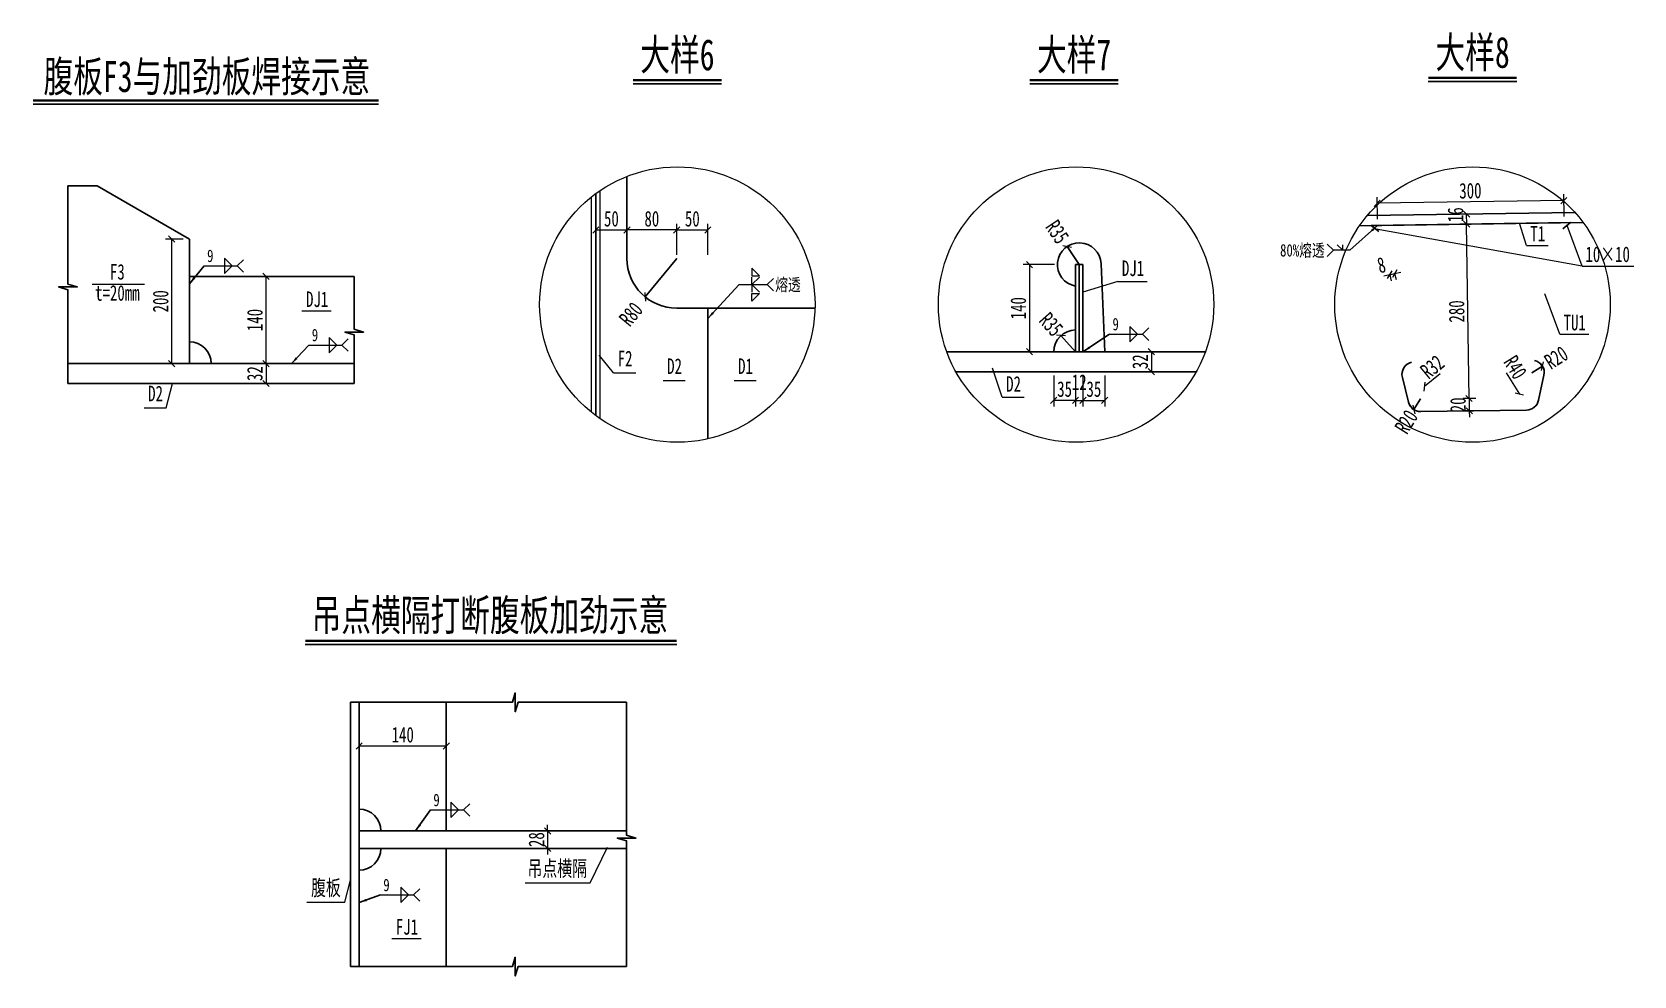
# Model space of a CAD drawing. Header units: millimetres. Extents: x 44597 to 300567, y -113054 to 73044.
# Drawn here: x 49095 to 51669, y -84517 to -83001 of the extents above; entities that cross this region are included whole.
import ezdxf
from ezdxf.enums import TextEntityAlignment as Align

# ---------------------------------------------------------------- set-up
doc = ezdxf.new("R2010")
doc.units = ezdxf.units.MM
doc.linetypes.add('DASHED', pattern=[0.75, 0.5, -0.25])
doc.layers.get('Defpoints').update_dxf_attribs({"color": 8})
for name, color, linetype, lineweight in [('Dim', 4, 'Continuous', 15), ('文字', 7, 'Continuous', 15), ('标注线及字体', 2, 'Continuous', 15), ('细实线', 4, 'Continuous', 15), ('虚线', 7, 'DASHED', 13), ('钢板粗线', 1, 'Continuous', 25)]:
    doc.layers.add(name, color=color, linetype=linetype, lineweight=lineweight)
doc.layers.add('Text', color=4, linetype='Continuous')
doc.styles.add('111', font='', dxfattribs={"width": 0.7})
doc.styles.add('BM_Dim', font='', dxfattribs={"width": 0.85})
doc.styles.add('SMEDI', font='', dxfattribs={"width": 0.75})
doc.styles.get("Standard").update_dxf_attribs({"font": ''})
doc.styles.get('111').set_extended_font_data('仿宋_GB2312')
doc.styles.get('BM_Dim').set_extended_font_data('仿宋_GB2312')
doc.styles.get('SMEDI').set_extended_font_data('仿宋_GB2312')
doc.styles.get('Standard').set_extended_font_data('仿宋_GB2312')
doc.dimstyles.new('200', dxfattribs={"dimscale": 0, "dimtxt": 2.5, "dimasz": 1, "dimexe": 1, "dimexo": 1, "dimgap": 0.6, "dimtad": 1, "dimdec": 0, "dimdsep": 46, "dimtxsty": '111', "dimblk": 'OBLIQUE', "dimcen": 0, "dimclrd": 4, "dimclre": 4, "dimclrt": 4, "dimadec": 1, "dimazin": 2, "dimtfac": 1, "dimtdec": 0, "dimtix": 1, "dimtmove": 2, "dimatfit": 3, "dimfxl": 4, "dimfxlon": 1, "dimtolj": 1, "dimlwd": -1, "dimlwe": -1, "dimarcsym": 0})
doc.dimstyles.new('MSteel_1.0_1.0', dxfattribs={"dimtxt": 3, "dimasz": 1.2, "dimexe": 1, "dimexo": 1, "dimgap": 1, "dimtad": 3, "dimtoh": 1, "dimdec": 0, "dimzin": 0, "dimdsep": 46, "dimtxsty": 'Standard', "dimblk": 'ARCHTICK', "dimcen": 0.09, "dimclrd": 3, "dimclre": 3, "dimadec": 0, "dimazin": 0, "dimtfac": 1, "dimtdec": 4, "dimtofl": 0, "dimtmove": 0, "dimatfit": 3, "dimfxl": 1, "dimtolj": 1, "dimtzin": 0, "dimarcsym": 0})

# ---------------------------------------------------------------- blocks, each defined once
blk = doc.blocks.new('_Oblique')
at = {"color": 0, "linetype": 'ByBlock', "lineweight": -2}
blk.add_line((-0.5, -0.5), (0.5, 0.5), dxfattribs=at)
blk = doc.blocks.new('*D766')
at = {"layer": 'Defpoints', "color": 0, "transparency": 16777216}
for p in [(49505.3, -83533.1), (49471.3, -83565.1), (49505.3, -83565.1)]:
    blk.add_point(p, dxfattribs=at)
at = {"layer": '细实线', "color": 4, "transparency": 16777216}
for p, q in [((49495.3, -83533.1), (49461.3, -83533.1)), ((49471.3, -83533.1), (49471.3, -83565.1)), ((49495.3, -83565.1), (49461.3, -83565.1))]:
    blk.add_line(p, q, dxfattribs=at)
at = {"layer": '细实线', "color": 4, "transparency": 16777216, "xscale": 10, "yscale": 10, "zscale": 10}
for p, rotation in [((49471.3, -83533.1), 90), ((49471.3, -83565.1), 270)]:
    blk.add_blockref('_Oblique', p, dxfattribs=dict(at, rotation=rotation))
at = {"layer": '细实线', "color": 4, "transparency": 16777216, "insert": (49453.4, -83549.1), "char_height": 25, "attachment_point": 5, "rotation": 90, "style": '111'}
blk.add_mtext('\\A1;32', dxfattribs=at)
blk = doc.blocks.new('*D767')
at = {"layer": 'Defpoints', "color": 0, "transparency": 16777216}
for p in [(49471.3, -83393.1), (49505.3, -83393.1), (49505.3, -83533.1)]:
    blk.add_point(p, dxfattribs=at)
at = {"layer": '细实线', "color": 4, "transparency": 16777216}
for p, q in [((49495.3, -83393.1), (49461.3, -83393.1)), ((49471.3, -83533.1), (49471.3, -83393.1)), ((49495.3, -83533.1), (49461.3, -83533.1))]:
    blk.add_line(p, q, dxfattribs=at)
at = {"layer": '细实线', "color": 4, "transparency": 16777216, "xscale": 10, "yscale": 10, "zscale": 10}
for p, rotation in [((49471.3, -83393.1), 90), ((49471.3, -83533.1), 270)]:
    blk.add_blockref('_Oblique', p, dxfattribs=dict(at, rotation=rotation))
at = {"layer": '细实线', "color": 4, "transparency": 16777216, "insert": (49453.4, -83463.1), "char_height": 25, "attachment_point": 5, "rotation": 90, "style": '111'}
blk.add_mtext('\\A1;140', dxfattribs=at)
blk = doc.blocks.new('*D768')
at = {"layer": 'Defpoints', "color": 0, "transparency": 16777216}
for p in [(50131.1, -83364.1), (50080.3, -83425.9)]:
    blk.add_point(p, dxfattribs=at)
at = {"layer": '细实线', "color": 4, "transparency": 16777216}
for p, q in [((50080.3, -83425.9), (50131.1, -83364.1)), ((50131.1, -83364.1), (50080.3, -83425.9))]:
    blk.add_line(p, q, dxfattribs=at)
at = {"layer": '细实线', "color": 4, "transparency": 16777216, "xscale": 10, "yscale": 10, "zscale": 10, "rotation": 230.5765100074238}
blk.add_blockref('_Oblique', (50080.3, -83425.9), dxfattribs=at)
at = {"layer": '细实线', "color": 4, "transparency": 16777216, "insert": (50057.5, -83453.7), "char_height": 25, "attachment_point": 5, "rotation": 50.5765, "style": '111'}
blk.add_mtext('\\A1;R80', dxfattribs=at)
blk = doc.blocks.new('*D769')
at = {"layer": 'Defpoints', "color": 0, "transparency": 16777216}
for p in [(50051.1, -83318.5), (50051.1, -83361.4), (50131.1, -83444.1)]:
    blk.add_point(p, dxfattribs=at)
at = {"layer": '细实线', "color": 4, "transparency": 16777216}
for p, q in [((50051.1, -83351.4), (50051.1, -83308.5)), ((50131.1, -83318.5), (50051.1, -83318.5)), ((50131.1, -83358.5), (50131.1, -83308.5))]:
    blk.add_line(p, q, dxfattribs=at)
at = {"layer": '细实线', "color": 4, "transparency": 16777216, "xscale": 10, "yscale": 10, "zscale": 10, "rotation": 180}
blk.add_blockref('_Oblique', (50051.1, -83318.5), dxfattribs=at)
at = {"layer": '细实线', "color": 4, "transparency": 16777216, "xscale": 10, "yscale": 10, "zscale": 10}
blk.add_blockref('_Oblique', (50131.1, -83318.5), dxfattribs=at)
at = {"layer": '细实线', "color": 4, "transparency": 16777216, "insert": (50091.1, -83300.6), "char_height": 25, "attachment_point": 5, "style": '111'}
blk.add_mtext('\\A1;80', dxfattribs=at)
blk = doc.blocks.new('*D770')
at = {"layer": 'Defpoints', "color": 0, "transparency": 16777216}
for p in [(50181.1, -83318.5), (50131.1, -83444.1), (50181.1, -83444.1)]:
    blk.add_point(p, dxfattribs=at)
at = {"layer": '细实线', "color": 4, "transparency": 16777216}
for p, q in [((50131.1, -83358.5), (50131.1, -83308.5)), ((50131.1, -83318.5), (50181.1, -83318.5)), ((50181.1, -83358.5), (50181.1, -83308.5))]:
    blk.add_line(p, q, dxfattribs=at)
at = {"layer": '细实线', "color": 4, "transparency": 16777216, "xscale": 10, "yscale": 10, "zscale": 10, "rotation": 180}
blk.add_blockref('_Oblique', (50131.1, -83318.5), dxfattribs=at)
at = {"layer": '细实线', "color": 4, "transparency": 16777216, "xscale": 10, "yscale": 10, "zscale": 10}
blk.add_blockref('_Oblique', (50181.1, -83318.5), dxfattribs=at)
at = {"layer": '细实线', "color": 4, "transparency": 16777216, "insert": (50156.1, -83300.6), "char_height": 25, "attachment_point": 5, "style": '111'}
blk.add_mtext('\\A1;50', dxfattribs=at)
blk = doc.blocks.new('_ArchTick')
at = {"color": 0, "linetype": 'ByBlock', "const_width": 0.15}
blk.add_lwpolyline([(-0.5, -0.5), (0.5, 0.5)], dxfattribs=at)
blk = doc.blocks.new('全融透1')
at = {"layer": 'Dim'}
blk.add_line((0, 0), (4.48, 0), dxfattribs=at)
for points in [[(2, 2.65), (2, 1.41), (3.23, 1.41)], [(2, -2.65), (2, -1.41), (3.23, -1.41)]]:
    blk.add_lwpolyline(points, close=True, dxfattribs=at)
for points in [[(3.23, 1.21), (2, 0), (2, 1.21)], [(3.23, -1.21), (2, 0), (2, -1.21)], [(5.48, 1), (4.48, 0), (5.48, -1)]]:
    blk.add_lwpolyline(points, dxfattribs=at)
at = {"layer": 'Text', "style": 'SMEDI', "width": 0.75}
blk.add_text('熔透', height=2, dxfattribs=at).set_placement((5.77, 0), align=Align.MIDDLE_LEFT)
blk = doc.blocks.new('*D771')
at = {"layer": 'Defpoints', "color": 0, "transparency": 16777216}
for p in [(50051.1, -83318.5), (50001.1, -83444.1), (50051.1, -83444.1)]:
    blk.add_point(p, dxfattribs=at)
at = {"layer": '细实线', "color": 4, "transparency": 16777216}
for p, q in [((50001.1, -83358.5), (50001.1, -83308.5)), ((50001.1, -83318.5), (50051.1, -83318.5)), ((50051.1, -83358.5), (50051.1, -83308.5))]:
    blk.add_line(p, q, dxfattribs=at)
at = {"layer": '细实线', "color": 4, "transparency": 16777216, "xscale": 10, "yscale": 10, "zscale": 10, "rotation": 180}
blk.add_blockref('_Oblique', (50001.1, -83318.5), dxfattribs=at)
at = {"layer": '细实线', "color": 4, "transparency": 16777216, "xscale": 10, "yscale": 10, "zscale": 10}
blk.add_blockref('_Oblique', (50051.1, -83318.5), dxfattribs=at)
at = {"layer": '细实线', "color": 4, "transparency": 16777216, "insert": (50026.1, -83300.6), "char_height": 25, "attachment_point": 5, "style": '111'}
blk.add_mtext('\\A1;50', dxfattribs=at)
blk = doc.blocks.new('12-140加劲 有过焊孔')
at = {"layer": 'Defpoints'}
blk.add_line((0, 0), (0, 140), dxfattribs=at)
at = {"layer": '钢板粗线', "color": 7}
for p, q in [((-6, 0), (-6, 140)), ((-6, 140), (6, 140)), ((6, 0), (6, 140)), ((41, 0), (35, 141.5)), ((-41, 0), (41, 0))]:
    blk.add_line(p, q, dxfattribs=at)
for centre, start, end in [((0, 140), 2.441, 260.1291), ((-6, 0), 90, 180)]:
    blk.add_arc(centre, 35, start, end, dxfattribs=at)
blk = doc.blocks.new('U型肋1')
at = {"layer": 'Defpoints'}
blk.add_line((-160, 0), (160, 0), dxfattribs=at)
at = {"layer": '钢板粗线', "color": 6}
for p, q in [((147.8, -9.7), (160, 0)), ((-147.8, -9.7), (-160, 0))]:
    blk.add_line(p, q, dxfattribs=at)
blk.add_lwpolyline([(-98.8, -220.5, 0.414266), (-113.8, -244.5), (-104.5, -284.5, 0.348876), (-85, -300), (85, -300, 0.348876), (104.5, -284.5), (113.8, -244.5, 0.414091), (98.8, -220.5, 0.414091)], format="xyb", dxfattribs=at)
blk = doc.blocks.new('*D772')
at = {"layer": 'Defpoints', "color": 0, "transparency": 16777216}
for p in [(50777.7, -83374.1), (50697.8, -83514.1), (50777.7, -83514.1)]:
    blk.add_point(p, dxfattribs=at)
at = {"layer": '细实线', "color": 4, "transparency": 16777216}
for p, q in [((50737.8, -83374.1), (50687.8, -83374.1)), ((50697.8, -83374.1), (50697.8, -83514.1)), ((50737.8, -83514.1), (50687.8, -83514.1))]:
    blk.add_line(p, q, dxfattribs=at)
at = {"layer": '细实线', "color": 4, "transparency": 16777216, "xscale": 10, "yscale": 10, "zscale": 10}
for p, rotation in [((50697.8, -83374.1), 90), ((50697.8, -83514.1), 270)]:
    blk.add_blockref('_Oblique', p, dxfattribs=dict(at, rotation=rotation))
at = {"layer": '细实线', "color": 4, "transparency": 16777216, "insert": (50679.9, -83444.1), "char_height": 25, "attachment_point": 5, "rotation": 90, "style": '111'}
blk.add_mtext('\\A1;140', dxfattribs=at)
blk = doc.blocks.new('*D773')
at = {"layer": 'Defpoints', "color": 0, "transparency": 16777216}
for p in [(50771.7, -83526.1), (50783.7, -83526.1), (50783.7, -83592.1)]:
    blk.add_point(p, dxfattribs=at)
at = {"layer": '细实线', "color": 4, "transparency": 16777216}
for p, q in [((50771.7, -83552.1), (50771.7, -83602.1)), ((50783.7, -83552.1), (50783.7, -83602.1)), ((50771.7, -83592.1), (50783.7, -83592.1))]:
    blk.add_line(p, q, dxfattribs=at)
at = {"layer": '细实线', "color": 4, "transparency": 16777216, "xscale": 10, "yscale": 10, "zscale": 10, "rotation": 180}
blk.add_blockref('_Oblique', (50771.7, -83592.1), dxfattribs=at)
at = {"layer": '细实线', "color": 4, "transparency": 16777216, "xscale": 10, "yscale": 10, "zscale": 10}
blk.add_blockref('_Oblique', (50783.7, -83592.1), dxfattribs=at)
at = {"layer": '细实线', "color": 4, "transparency": 16777216, "insert": (50777.7, -83562.9), "char_height": 25, "attachment_point": 5, "style": '111'}
blk.add_mtext('\\A1;12', dxfattribs=at)
blk = doc.blocks.new('*D774')
at = {"layer": 'Defpoints', "color": 0, "transparency": 16777216}
for p in [(50783.7, -83526.1), (50818.7, -83526.1), (50818.7, -83592.1)]:
    blk.add_point(p, dxfattribs=at)
at = {"layer": '细实线', "color": 4, "transparency": 16777216}
for p, q in [((50783.7, -83552.1), (50783.7, -83602.1)), ((50818.7, -83552.1), (50818.7, -83602.1)), ((50783.7, -83592.1), (50818.7, -83592.1))]:
    blk.add_line(p, q, dxfattribs=at)
at = {"layer": '细实线', "color": 4, "transparency": 16777216, "xscale": 10, "yscale": 10, "zscale": 10, "rotation": 180}
blk.add_blockref('_Oblique', (50783.7, -83592.1), dxfattribs=at)
at = {"layer": '细实线', "color": 4, "transparency": 16777216, "xscale": 10, "yscale": 10, "zscale": 10}
blk.add_blockref('_Oblique', (50818.7, -83592.1), dxfattribs=at)
at = {"layer": '细实线', "color": 4, "transparency": 16777216, "insert": (50801.2, -83574.2), "char_height": 25, "attachment_point": 5, "style": '111'}
blk.add_mtext('\\A1;35', dxfattribs=at)
blk = doc.blocks.new('*D775')
at = {"layer": 'Defpoints', "color": 0, "transparency": 16777216}
for p in [(50736.7, -83526.1), (50771.7, -83526.1), (50736.7, -83592.1)]:
    blk.add_point(p, dxfattribs=at)
at = {"layer": '细实线', "color": 4, "transparency": 16777216}
for p, q in [((50736.7, -83552.1), (50736.7, -83602.1)), ((50771.7, -83552.1), (50771.7, -83602.1)), ((50771.7, -83592.1), (50736.7, -83592.1))]:
    blk.add_line(p, q, dxfattribs=at)
at = {"layer": '细实线', "color": 4, "transparency": 16777216, "xscale": 10, "yscale": 10, "zscale": 10, "rotation": 180}
blk.add_blockref('_Oblique', (50736.7, -83592.1), dxfattribs=at)
at = {"layer": '细实线', "color": 4, "transparency": 16777216, "xscale": 10, "yscale": 10, "zscale": 10}
blk.add_blockref('_Oblique', (50771.7, -83592.1), dxfattribs=at)
at = {"layer": '细实线', "color": 4, "transparency": 16777216, "insert": (50754.2, -83574.2), "char_height": 25, "attachment_point": 5, "style": '111'}
blk.add_mtext('\\A1;35', dxfattribs=at)
blk = doc.blocks.new('*D776')
at = {"layer": 'Defpoints', "color": 0, "transparency": 16777216}
for p in [(50748.4, -83488), (50771.7, -83514.1)]:
    blk.add_point(p, dxfattribs=at)
at = {"layer": '细实线', "color": 4, "transparency": 16777216}
for p, q in [((50748.4, -83488), (50771.7, -83514.1)), ((50771.7, -83514.1), (50748.4, -83488))]:
    blk.add_line(p, q, dxfattribs=at)
at = {"layer": '细实线', "color": 4, "transparency": 16777216, "xscale": 10, "yscale": 10, "zscale": 10, "rotation": 131.6264481528553}
blk.add_blockref('_Oblique', (50748.4, -83488), dxfattribs=at)
at = {"layer": '细实线', "color": 4, "transparency": 16777216, "insert": (50732.6, -83470.2), "char_height": 25, "attachment_point": 5, "rotation": 311.6264, "style": '111'}
blk.add_mtext('\\A1;R35', dxfattribs=at)
blk = doc.blocks.new('*D777')
at = {"layer": 'Defpoints', "color": 0, "transparency": 16777216}
for p in [(50758.1, -83345.1), (50777.7, -83374.1)]:
    blk.add_point(p, dxfattribs=at)
at = {"layer": '细实线', "color": 4, "transparency": 16777216}
for p, q in [((50758.1, -83345.1), (50777.7, -83374.1)), ((50777.7, -83374.1), (50758.1, -83345.1))]:
    blk.add_line(p, q, dxfattribs=at)
at = {"layer": '细实线', "color": 4, "transparency": 16777216, "xscale": 10, "yscale": 10, "zscale": 10, "rotation": 123.9192235386756}
blk.add_blockref('_Oblique', (50758.1, -83345.1), dxfattribs=at)
at = {"layer": '细实线', "color": 4, "transparency": 16777216, "insert": (50742.4, -83321.6), "char_height": 25, "attachment_point": 5, "rotation": 303.9192, "style": '111'}
blk.add_mtext('\\A1;R35', dxfattribs=at)
blk = doc.blocks.new('*D778')
at = {"layer": 'Defpoints', "color": 0, "transparency": 16777216}
for p in [(50924.3, -83514.1), (50893.6, -83546.1), (50924.3, -83546.1)]:
    blk.add_point(p, dxfattribs=at)
at = {"layer": '细实线', "color": 4, "transparency": 16777216}
for p, q in [((50914.3, -83514.1), (50883.6, -83514.1)), ((50893.6, -83514.1), (50893.6, -83546.1)), ((50914.3, -83546.1), (50883.6, -83546.1))]:
    blk.add_line(p, q, dxfattribs=at)
at = {"layer": '细实线', "color": 4, "transparency": 16777216, "xscale": 10, "yscale": 10, "zscale": 10}
for p, rotation in [((50893.6, -83514.1), 90), ((50893.6, -83546.1), 270)]:
    blk.add_blockref('_Oblique', p, dxfattribs=dict(at, rotation=rotation))
at = {"layer": '细实线', "color": 4, "transparency": 16777216, "insert": (50875.7, -83530.1), "char_height": 25, "attachment_point": 5, "rotation": 90, "style": '111'}
blk.add_mtext('\\A1;32', dxfattribs=at)
blk = doc.blocks.new('*D779')
at = {"layer": 'Defpoints', "color": 0, "transparency": 16777216}
for p in [(51274.4, -83381.4), (51282.1, -83379.5), (51284.4, -83388.5)]:
    blk.add_point(p, dxfattribs=at)
at = {"layer": '细实线', "color": 4, "transparency": 16777216}
for p, q in [((51276.6, -83390.4), (51266.9, -83392.8)), ((51276.6, -83390.4), (51284.4, -83388.5)), ((51276.6, -83390.4), (51279, -83400.1)), ((51284.4, -83388.5), (51294.1, -83386.1)), ((51284.4, -83388.5), (51286.8, -83398.2))]:
    blk.add_line(p, q, dxfattribs=at)
at = {"layer": '细实线', "color": 4, "transparency": 16777216, "xscale": 10, "yscale": 10, "zscale": 10}
for p, rotation in [((51284.4, -83388.5), 193.9244914596083), ((51276.6, -83390.4), 13.92449145960827)]:
    blk.add_blockref('_Oblique', p, dxfattribs=dict(at, rotation=rotation))
at = {"layer": '细实线', "color": 4, "transparency": 16777216, "insert": (51263.2, -83374.9), "char_height": 25, "attachment_point": 5, "rotation": 13.9245, "style": '111'}
blk.add_mtext('\\A1;8', dxfattribs=at)
blk = doc.blocks.new('*D780')
at = {"layer": 'Defpoints', "color": 0, "transparency": 16777216}
for p in [(51399.9, -83309.1), (51420.7, -83308.8), (51424.9, -83588.7)]:
    blk.add_point(p, dxfattribs=at)
at = {"layer": '细实线', "color": 4, "transparency": 16777216}
for p, q in [((51410.7, -83308.9), (51389.9, -83309.2)), ((51404.1, -83589), (51399.9, -83309.1)), ((51414.9, -83588.9), (51394.1, -83589.2))]:
    blk.add_line(p, q, dxfattribs=at)
at = {"layer": '细实线', "color": 4, "transparency": 16777216, "xscale": 10, "yscale": 10, "zscale": 10}
for p, rotation in [((51399.9, -83309.1), 90.85937224364255), ((51404.1, -83589), 270.8593722436426)]:
    blk.add_blockref('_Oblique', p, dxfattribs=dict(at, rotation=rotation))
at = {"layer": '细实线', "color": 4, "transparency": 16777216, "insert": (51384.1, -83449.3), "char_height": 25, "attachment_point": 5, "rotation": 90.8594, "style": '111'}
blk.add_mtext('\\A1;280', dxfattribs=at)
blk = doc.blocks.new('*D781')
at = {"layer": 'Defpoints', "color": 0, "transparency": 16777216}
for p in [(51404.4, -83609), (51424.9, -83588.7), (51425.2, -83608.7)]:
    blk.add_point(p, dxfattribs=at)
at = {"layer": '细实线', "color": 4, "transparency": 16777216}
for p, q in [((51404.1, -83589), (51403.9, -83579)), ((51414.9, -83588.9), (51394.1, -83589.2)), ((51415.2, -83608.9), (51394.4, -83609.2)), ((51404.1, -83589), (51404.4, -83609)), ((51404.4, -83609), (51404.5, -83619))]:
    blk.add_line(p, q, dxfattribs=at)
at = {"layer": '细实线', "color": 4, "transparency": 16777216, "xscale": 10, "yscale": 10, "zscale": 10}
for p, rotation in [((51404.1, -83589), 270.8594463297547), ((51404.4, -83609), 90.85944632975473)]:
    blk.add_blockref('_Oblique', p, dxfattribs=dict(at, rotation=rotation))
at = {"layer": '细实线', "color": 4, "transparency": 16777216, "insert": (51386.3, -83599.3), "char_height": 25, "attachment_point": 5, "rotation": 90.8594, "style": '111'}
blk.add_mtext('\\A1;20', dxfattribs=at)
blk = doc.blocks.new('*D782')
at = {"layer": 'Defpoints', "color": 0, "transparency": 16777216}
for p in [(51256.4, -83275.7), (51257, -83311.2), (51556.8, -83306.7)]:
    blk.add_point(p, dxfattribs=at)
at = {"layer": '细实线', "color": 4, "transparency": 16777216}
for p, q in [((51256.8, -83301.2), (51256.3, -83265.7)), ((51556.2, -83271.2), (51256.4, -83275.7)), ((51556.6, -83296.7), (51556.1, -83261.2))]:
    blk.add_line(p, q, dxfattribs=at)
at = {"layer": '细实线', "color": 4, "transparency": 16777216, "xscale": 10, "yscale": 10, "zscale": 10}
for p, rotation in [((51256.4, -83275.7), 180.8551735522662), ((51556.2, -83271.2), 0.8551735522662156)]:
    blk.add_blockref('_Oblique', p, dxfattribs=dict(at, rotation=rotation))
at = {"layer": '细实线', "color": 4, "transparency": 16777216, "insert": (51406.1, -83255.5), "char_height": 25, "attachment_point": 5, "rotation": 0.8552, "style": '111'}
blk.add_mtext('\\A1;300', dxfattribs=at)
blk = doc.blocks.new('*D783')
at = {"layer": 'Defpoints', "color": 0, "transparency": 16777216}
for p in [(51505, -83548), (51521.9, -83537.3)]:
    blk.add_point(p, dxfattribs=at)
at = {"layer": '细实线', "color": 4, "transparency": 16777216}
for p, q in [((51521.9, -83537.3), (51505, -83548)), ((51505, -83548), (51521.9, -83537.3))]:
    blk.add_line(p, q, dxfattribs=at)
blk.add_arc((51505, -83548), 20, 3.1183, 74.9737, dxfattribs=at)
at = {"layer": '细实线', "color": 4, "transparency": 16777216, "xscale": 10, "yscale": 10, "zscale": 10, "rotation": 32.07335552735289}
blk.add_blockref('_Oblique', (51521.9, -83537.3), dxfattribs=at)
at = {"layer": '细实线', "color": 4, "transparency": 16777216, "insert": (51544, -83523.5), "char_height": 25, "attachment_point": 5, "rotation": 32.0734, "style": '111'}
blk.add_mtext('\\A1;R20', dxfattribs=at)
blk = doc.blocks.new('*D784')
at = {"layer": 'Defpoints', "color": 0, "transparency": 16777216}
for p in [(51315.5, -83606.8), (51326.1, -83589.8)]:
    blk.add_point(p, dxfattribs=at)
at = {"layer": '细实线', "color": 4, "transparency": 16777216}
for p, q in [((51315.5, -83606.8), (51326.1, -83589.8)), ((51326.1, -83589.8), (51315.5, -83606.8))]:
    blk.add_line(p, q, dxfattribs=at)
blk.add_arc((51326.1, -83589.8), 20, 209.1013, 241.9044, dxfattribs=at)
at = {"layer": '细实线', "color": 4, "transparency": 16777216, "xscale": 10, "yscale": 10, "zscale": 10, "rotation": 238.0562895463091}
blk.add_blockref('_Oblique', (51315.5, -83606.8), dxfattribs=at)
at = {"layer": '细实线', "color": 4, "transparency": 16777216, "insert": (51303.2, -83626.6), "char_height": 25, "attachment_point": 5, "rotation": 58.0563, "style": '111'}
blk.add_mtext('\\A1;R20', dxfattribs=at)
blk = doc.blocks.new('*D785')
at = {"layer": 'Defpoints', "color": 0, "transparency": 16777216}
for p in [(51400.1, -83293.1), (51420.5, -83292.8), (51420.7, -83308.8)]:
    blk.add_point(p, dxfattribs=at)
at = {"layer": '细实线', "color": 4, "transparency": 16777216}
for p, q in [((51410.5, -83292.9), (51390.1, -83293.2)), ((51400.3, -83309.1), (51400.1, -83293.1)), ((51410.7, -83308.9), (51390.3, -83309.2))]:
    blk.add_line(p, q, dxfattribs=at)
at = {"layer": '细实线', "color": 4, "transparency": 16777216, "xscale": 10, "yscale": 10, "zscale": 10}
for p, rotation in [((51400.1, -83293.1), 90.85937224365405), ((51400.3, -83309.1), 270.8593722436541)]:
    blk.add_blockref('_Oblique', p, dxfattribs=dict(at, rotation=rotation))
at = {"layer": '细实线', "color": 4, "transparency": 16777216, "insert": (51382.3, -83294.1), "char_height": 25, "attachment_point": 5, "rotation": 90.8594, "style": '111'}
blk.add_mtext('\\A1;16', dxfattribs=at)
blk = doc.blocks.new('U肋焊缝2')
at = {"layer": 'Dim'}
blk.add_line((0, 0), (-2.66, 0), dxfattribs=at)
blk.add_lwpolyline([(-3.66, 1), (-2.66, 0), (-3.66, -1)], dxfattribs=at)
at = {"layer": '细实线'}
blk.add_lwpolyline([(-2.05, 0.89), (-1.14, 0), (-1.14, 0.89)], dxfattribs=at)
at = {"layer": 'Text', "style": 'SMEDI', "width": 0.75}
blk.add_text('80%熔透', height=2, dxfattribs=at).set_placement((-11.22, 0), align=Align.MIDDLE_LEFT)
blk = doc.blocks.new('角焊缝2')
at = {"layer": 'Dim'}
blk.add_line((-3138.01, 370.22), (-3132.7, 370.22), dxfattribs=at)
blk.add_lwpolyline([(-3134.75, 371.45), (-3134.75, 368.99), (-3133.52, 370.22)], close=True, dxfattribs=at)
blk.add_lwpolyline([(-3131.7, 369.22), (-3132.7, 370.22), (-3131.7, 371.22)], dxfattribs=at)
blk = doc.blocks.new('*D906')
at = {"layer": 'Defpoints', "color": 0, "transparency": 16777216}
for p in [(49760.9, -84147.2), (49620.9, -84175.2), (49760.9, -84175.2)]:
    blk.add_point(p, dxfattribs=at)
at = {"layer": '细实线', "color": 4, "transparency": 16777216}
for p, q in [((49620.9, -84165.2), (49620.9, -84137.2)), ((49620.9, -84147.2), (49760.9, -84147.2)), ((49760.9, -84165.2), (49760.9, -84137.2))]:
    blk.add_line(p, q, dxfattribs=at)
at = {"layer": '细实线', "color": 4, "transparency": 16777216, "xscale": 10, "yscale": 10, "zscale": 10, "rotation": 180}
blk.add_blockref('_Oblique', (49620.9, -84147.2), dxfattribs=at)
at = {"layer": '细实线', "color": 4, "transparency": 16777216, "xscale": 10, "yscale": 10, "zscale": 10}
blk.add_blockref('_Oblique', (49760.9, -84147.2), dxfattribs=at)
at = {"layer": '细实线', "color": 4, "transparency": 16777216, "insert": (49690.9, -84129.3), "char_height": 25, "attachment_point": 5, "style": '111'}
blk.add_mtext('\\A1;140', dxfattribs=at)
blk = doc.blocks.new('*D907')
at = {"layer": 'Defpoints', "color": 0, "transparency": 16777216}
for p in [(49889.3, -84283.6), (49889.3, -84311.6), (49923.7, -84311.6)]:
    blk.add_point(p, dxfattribs=at)
at = {"layer": '细实线', "color": 4, "transparency": 16777216}
for p, q in [((49923.7, -84283.6), (49923.7, -84273.6)), ((49899.3, -84283.6), (49933.7, -84283.6)), ((49923.7, -84283.6), (49923.7, -84311.6)), ((49899.3, -84311.6), (49933.7, -84311.6)), ((49923.7, -84311.6), (49923.7, -84321.6))]:
    blk.add_line(p, q, dxfattribs=at)
at = {"layer": '细实线', "color": 4, "transparency": 16777216, "xscale": 10, "yscale": 10, "zscale": 10}
for p, rotation in [((49923.7, -84283.6), 270), ((49923.7, -84311.6), 90)]:
    blk.add_blockref('_Oblique', p, dxfattribs=dict(at, rotation=rotation))
at = {"layer": '细实线', "color": 4, "transparency": 16777216, "insert": (49905.8, -84297.6), "char_height": 25, "attachment_point": 5, "rotation": 90, "style": '111'}
blk.add_mtext('\\A1;28', dxfattribs=at)
blk = doc.blocks.new('*D974')
at = {"layer": 'Defpoints', "color": 0, "transparency": 16777216}
for p in [(49319.8, -83333.1), (49348.1, -83333.1), (49348.1, -83533.1)]:
    blk.add_point(p, dxfattribs=at)
at = {"layer": '细实线', "color": 4, "transparency": 16777216}
for p, q in [((49338.1, -83333.1), (49309.8, -83333.1)), ((49319.8, -83533.1), (49319.8, -83333.1)), ((49338.1, -83533.1), (49309.8, -83533.1))]:
    blk.add_line(p, q, dxfattribs=at)
at = {"layer": '细实线', "color": 4, "transparency": 16777216, "xscale": 10, "yscale": 10, "zscale": 10}
for p, rotation in [((49319.8, -83333.1), 90), ((49319.8, -83533.1), 270)]:
    blk.add_blockref('_Oblique', p, dxfattribs=dict(at, rotation=rotation))
at = {"layer": '细实线', "color": 4, "transparency": 16777216, "insert": (49302, -83433.1), "char_height": 25, "attachment_point": 5, "rotation": 90, "style": '111'}
blk.add_mtext('\\A1;200', dxfattribs=at)

msp = doc.modelspace()

# ---------------------------------------------------------------- linework, layer by layer
at = {"color": 4}
for p, q in [((50061, -83084), (50203, -83084)), ((50698.3, -83084), (50840.3, -83084)), ((51338.5, -83080.2), (51480.5, -83080.2)), ((49097.1, -83116.6), (49652.1, -83116.6)), ((49534.3, -83984.2), (50131.1, -83984.2))]:
    msp.add_line(p, q, dxfattribs=at)
at = {"color": 6, "const_width": 3.6}
for points in [[(51338.5, -83074.2), (51480.5, -83074.2)], [(50061, -83078), (50203, -83078)], [(50698.3, -83078), (50840.3, -83078)], [(49097.1, -83110.6), (49652.1, -83110.6)], [(49534.3, -83978.2), (50131.1, -83978.2)]]:
    msp.add_lwpolyline(points, dxfattribs=at)
at = {"color": 4}
for points in [[(49152.9, -83247.7), (49152.9, -83405.4), (49167.9, -83409.9), (49137.9, -83409.9), (49152.9, -83414.4), (49152.9, -83420.4), (49152.9, -83565.1)], [(49200.1, -83247.7), (49152.9, -83247.7)], [(49613, -83393.1), (49613, -83478), (49628, -83482.5), (49598, -83482.5), (49613, -83487), (49613, -83493), (49613, -83565.1)], [(50050.6, -84077.1), (49876.2, -84077.1), (49871.7, -84092.1), (49871.7, -84062.1), (49867.2, -84077.1), (49861.2, -84077.1), (49606.9, -84077.1)], [(50050.6, -84077.1), (50050.6, -84290.7), (50065.6, -84295.2), (50035.6, -84295.2), (50050.6, -84299.7), (50050.6, -84305.7), (50050.6, -84501.5)], [(50050.6, -84501.5), (49876.2, -84501.5), (49871.7, -84516.5), (49871.7, -84486.5), (49867.2, -84501.5), (49861.2, -84501.5), (49606.9, -84501.5)]]:
    msp.add_lwpolyline(points, dxfattribs=at)
at = {"layer": 'Defpoints'}
msp.add_line((50001.1, -83616.5), (50001.1, -83260), dxfattribs=at)
at = {"layer": '细实线'}
for p, q in [((51585.5, -83376.4), (51254.5, -83317.2)), ((51496.1, -83343.3), (51485, -83307.8)), ((51585.5, -83376.4), (51561.4, -83311.1)), ((51496.1, -83343.3), (51531, -83343.3)), ((51585.5, -83376.4), (51668.9, -83376.4)), ((49191.7, -83405.7), (49275.8, -83405.7)), ((50839.7, -83401.4), (50783.7, -83418.5)), ((50839.7, -83401.4), (50886.7, -83401.4)), ((51550, -83486), (51525.9, -83420.8)), ((49529, -83448.6), (49576, -83448.6)), ((51550, -83486), (51596.2, -83486)), ((50029.7, -83547.9), (50006.3, -83519.4)), ((50029.7, -83547.9), (50065.3, -83547.9)), ((50109.2, -83560.2), (50144.8, -83560.2)), ((50223.2, -83560.2), (50258.8, -83560.2)), ((50653.9, -83587.1), (50638.3, -83540.3)), ((49311, -83604.1), (49321.2, -83565.1)), ((50653.9, -83587.1), (50689.4, -83587.1)), ((49275.4, -83604.1), (49311, -83604.1)), ((49992.2, -84366.9), (50019.7, -84309.7)), ((49597.8, -84397.9), (49607.1, -84362.5)), ((49887.6, -84366.9), (49992.2, -84366.9)), ((49536.9, -84397.9), (49597.8, -84397.9)), ((49673.2, -84456.3), (49720.3, -84456.3))]:
    msp.add_line(p, q, dxfattribs=at)
at = {"layer": '细实线', "color": 4}
for p, q in [((51357.3, -83549.7), (51332.6, -83570.1)), ((51463.8, -83548.1), (51484.8, -83582.1)), ((51332.6, -83570.1), (51332.6, -83570.1)), ((51484.8, -83582.1), (51484.8, -83582.1))]:
    msp.add_line(p, q, dxfattribs=at)
at = {"layer": '细实线'}
for centre in [(50132, -83438.3), (50772.6, -83438.3), (51409.5, -83438.3)]:
    msp.add_circle(centre, 221.2, dxfattribs=at)
at = {"layer": '虚线', "color": 2, "ltscale": 2}
for p, q in [((49994.1, -83611.1), (49994.1, -83265.4)), ((50008.1, -83621.4), (50008.1, -83255.1))]:
    msp.add_line(p, q, dxfattribs=at)
at = {"layer": '钢板粗线'}
for p, q in [((49348.1, -83333.1), (49200.1, -83247.7)), ((50051.1, -83364.1), (50051.1, -83232.4)), ((51240.6, -83295.5), (51574, -83290.5)), ((51228.2, -83311.7), (51587, -83306.3)), ((49348.1, -83333.1), (49348.1, -83533.1)), ((49613, -83393.1), (49348.1, -83393.1)), ((50131.1, -83444.1), (50353.1, -83444.1)), ((50181.1, -83444.1), (50181.1, -83653.9)), ((49613, -83533.1), (49152.9, -83533.1)), ((50980.4, -83514.1), (50564.9, -83514.1)), ((50965.7, -83546.1), (50579.6, -83546.1)), ((49613, -83565.1), (49152.9, -83565.1)), ((49606.9, -84077.1), (49606.9, -84501.5)), ((49620.9, -84077.1), (49620.9, -84501.5)), ((49760.9, -84077.1), (49760.9, -84283.6)), ((49620.9, -84283.6), (50050.6, -84283.6)), ((49620.9, -84311.6), (50050.6, -84311.6)), ((49760.9, -84311.6), (49760.9, -84501.5))]:
    msp.add_line(p, q, dxfattribs=at)
for centre, radius, start, end in [((50131.1, -83364.1), 80, 180, 270), ((49348.1, -83533.1), 35, 0, 90), ((49620.9, -84283.6), 35, 0, 90), ((49620.9, -84311.6), 35, 270, 0)]:
    msp.add_arc(centre, radius, start, end, dxfattribs=at)

# ---------------------------------------------------------------- block references
at = {"layer": '细实线'}
for name, p, rotation in [('U型肋1', (51406.9, -83309), 0.8593722436391068), ('12-140加劲 有过焊孔', (50777.7, -83514.1), 359.9999999999936)]:
    msp.add_blockref(name, p, dxfattribs=dict(at, rotation=rotation))
at = {"layer": '细实线', "color": 8}
for name, p, xscale, yscale, zscale in [('U肋焊缝2', (51212.6, -83351.1), 9.999999999999996, 9.999999999999996, 9.999999999999996), ('角焊缝2', (80752.1, -87078.4), 9.999999999999996, 9.999999999999996, 9.999999999999996), ('全融透1', (50231.6, -83406.3), 10, 10, 10), ('角焊缝2', (82206.6, -87188.1), 9.999999999999996, 9.999999999999996, 9.999999999999996), ('角焊缝2', (80920.3, -87205.5), 9.999999999999996, 9.999999999999996, 9.999999999999996), ('角焊缝2', (81115.6, -87952.2), 9.999999999999996, 9.999999999999996, 9.999999999999996), ('角焊缝2', (81035.2, -88088.7), 9.999999999999996, 9.999999999999996, 9.999999999999996)]:
    msp.add_blockref(name, p, dxfattribs=dict(at, xscale=xscale, yscale=yscale, zscale=zscale))
at = {"layer": '细实线', "color": 4, "xscale": 10, "yscale": 10, "zscale": 10}
for p, rotation in [((51332.6, -83570.1), 39.43082534781877), ((51484.8, -83582.1), 121.7883031367361)]:
    msp.add_blockref('_Oblique', p, dxfattribs=dict(at, rotation=rotation))

# ---------------------------------------------------------------- texts
at = {"layer": 'Text', "style": 'SMEDI', "width": 0.75}
for p in [(49376.6, -83360), (49544.8, -83487.2), (50831.1, -83469.7), (49740.1, -84233.9), (49659.7, -84370.4)]:
    msp.add_text('9', height=20, dxfattribs=at).set_placement(p, align=Align.MIDDLE_LEFT)
at = {"layer": '文字', "style": 'BM_Dim', "width": 0.7}
for s, p in [('T1', (51514.4, -83344.4)), ('10×10', (51626.7, -83377.5)), ('F3', (49232.4, -83405.7)), ('DJ1', (50864.1, -83400)), ('t=20mm', (49232.4, -83439.6)), ('DJ1', (49553.4, -83449.7)), ('TU1', (51573.6, -83487.2)), ('F2', (50048.1, -83544.9)), ('D2', (50127.6, -83557.2)), ('D1', (50241.6, -83557.2)), ('D2', (50672.2, -83585.8)), ('D2', (49293.8, -83601.1)), ('吊点横隔', (49939.1, -84363.9)), ('腹板', (49567.5, -84394.9)), ('FJ1', (49697.6, -84457.7))]:
    msp.add_text(s, height=25, dxfattribs=at).set_placement(p, align=Align.BOTTOM_CENTER)
at = {"layer": '标注线及字体', "style": '111', "width": 0.7}
for s, p in [('大样6', (50132.2, -83035.9)), ('大样7', (50769.5, -83035.9)), ('大样8', (51409.7, -83032.1)), ('腹板F3与加劲板焊接示意', (49376.2, -83070.8)), ('吊点横隔打断腹板加劲示意', (49831, -83936.1))]:
    msp.add_text(s, height=50, dxfattribs=at).set_placement(p, align=Align.MIDDLE)
at = {"layer": '细实线', "color": 4, "char_height": 25, "attachment_point": 5, "style": '111'}
for s, insert, rotation in [('\\A1;R32', (51344.9, -83538.4), 39.4308), ('\\A1;R40', (51478.2, -83539.1), 301.7883)]:
    msp.add_mtext(s, dxfattribs=dict(at, insert=insert, rotation=rotation))

# ---------------------------------------------------------------- dimensions: what is measured, and where the dimension line sits
at = {"layer": '细实线'}
for p1, p2, distance, override, picture, middle in [((51556.8, -83306.7), (51257, -83311.2), -35.5, {"dimscale": 10, "dimblk": 'Oblique'}, '*D782', (51406.1, -83255.5)), ((51424.9, -83588.7), (51420.7, -83308.8), 20.9, {"dimscale": 10, "dimtad": 4, "dimblk": 'Oblique'}, '*D780', (51384.1, -83449.3)), ((51424.9, -83588.7), (51425.2, -83608.7), -20.9, {"dimscale": 10, "dimtad": 4, "dimblk": 'Oblique'}, '*D781', (51386.3, -83599.3))]:
    dim = msp.add_aligned_dim(p1=p1, p2=p2, distance=distance, dimstyle='200', override=override, dxfattribs=at)
    dim.commit()
    dim.dimension.update_dxf_attribs({"geometry": picture, "text_midpoint": middle})
for base, p1, p2, angle, override, picture, middle in [((51400.1, -83293.1), (51420.7, -83308.8), (51420.5, -83292.8), 90.8594, {"dimscale": 10, "dimtad": 4, "dimblk": 'Oblique'}, '*D785', (51382.3, -83294.1)), ((51284.4, -83388.5), (51274.4, -83381.4), (51282.1, -83379.5), 13.9245, {"dimscale": 10, "dimblk": 'Oblique'}, '*D779', (51263.2, -83374.9))]:
    dim = msp.add_linear_dim(base=base, p1=p1, p2=p2, angle=angle, dimstyle='200', override=override, dxfattribs=at)
    dim.commit()
    dim.dimension.update_dxf_attribs({"geometry": picture, "text_midpoint": middle, "dimtype": 161})
for base, p1, p2, picture, middle in [((50051.1, -83318.5), (50001.1, -83444.1), (50051.1, -83444.1), '*D771', (50026.1, -83300.6)), ((50051.1, -83318.5), (50131.1, -83444.1), (50051.1, -83361.4), '*D769', (50091.1, -83300.6)), ((50181.1, -83318.5), (50131.1, -83444.1), (50181.1, -83444.1), '*D770', (50156.1, -83300.6)), ((50818.7, -83592.1), (50783.7, -83526.1), (50818.7, -83526.1), '*D774', (50801.2, -83574.2)), ((49760.9, -84147.2), (49620.9, -84175.2), (49760.9, -84175.2), '*D906', (49690.9, -84129.3))]:
    dim = msp.add_linear_dim(base=base, p1=p1, p2=p2, dimstyle='200', override={"dimscale": 10, "dimblk": 'Oblique'}, dxfattribs=at)
    dim.commit()
    dim.dimension.update_dxf_attribs({"geometry": picture, "text_midpoint": middle})
for center, mpoint, picture, middle in [((50777.7, -83374.1), (50758.1, -83345.1), '*D777', (50742.4, -83321.6)), ((50131.1, -83364.1), (50080.3, -83425.9), '*D768', (50057.5, -83453.7)), ((50771.7, -83514.1), (50748.4, -83488), '*D776', (50732.6, -83470.2)), ((51505, -83548), (51521.9, -83537.3), '*D783', (51544, -83523.5)), ((51326.1, -83589.8), (51315.5, -83606.8), '*D784', (51303.2, -83626.6))]:
    dim = msp.add_radius_dim(center=center, mpoint=mpoint, dimstyle='200', override={"dimscale": 10, "dimblk": 'Oblique'}, dxfattribs=at)
    dim.commit()
    dim.dimension.update_dxf_attribs({"geometry": picture, "text_midpoint": middle, "dimtype": 164})
for base, p1, p2, angle, picture, middle in [((49319.8, -83333.1), (49348.1, -83533.1), (49348.1, -83333.1), 90, '*D974', (49302, -83433.1)), ((50697.8, -83514.1), (50777.7, -83374.1), (50777.7, -83514.1), 90, '*D772', (50679.9, -83444.1)), ((49471.3, -83393.1), (49505.3, -83533.1), (49505.3, -83393.1), 90, '*D767', (49453.4, -83463.1)), ((50893.6, -83546.1), (50924.3, -83514.1), (50924.3, -83546.1), 90, '*D778', (50875.7, -83530.1)), ((49471.3, -83565.1), (49505.3, -83533.1), (49505.3, -83565.1), 90, '*D766', (49453.4, -83549.1)), ((50736.7, -83592.1), (50771.7, -83526.1), (50736.7, -83526.1), 180, '*D775', (50754.2, -83574.2)), ((49923.7, -84311.6), (49889.3, -84283.6), (49889.3, -84311.6), 90, '*D907', (49905.8, -84297.6))]:
    dim = msp.add_linear_dim(base=base, p1=p1, p2=p2, angle=angle, dimstyle='200', override={"dimscale": 10, "dimblk": 'Oblique'}, dxfattribs=at)
    dim.commit()
    dim.dimension.update_dxf_attribs({"geometry": picture, "text_midpoint": middle})
dim = msp.add_linear_dim(base=(50783.7, -83592.1), p1=(50771.7, -83526.1), p2=(50783.7, -83526.1), dimstyle='200', override={"dimscale": 10, "dimblk": 'Oblique'}, dxfattribs=at)
dim.commit()
dim.dimension.update_dxf_attribs({"geometry": '*D773', "text_midpoint": (50777.7, -83562.9), "dimtype": 160})

# ---------------------------------------------------------------- leaders
at = {"layer": 'Dim'}
for points in [[(51257, -83311.2), (51212.6, -83351.1)], [(49348.1, -83404.8), (49372, -83376.1)], [(50181.1, -83460.4), (50231.6, -83406.3)], [(49512.1, -83533.1), (49540.2, -83503.3)], [(50783.7, -83514.1), (50826.5, -83485.8)], [(49711.6, -84283.6), (49735.5, -84250)], [(49620.9, -84398.6), (49655.1, -84386.5)]]:
    msp.add_leader(points, dimstyle='MSteel_1.0_1.0', override={"dimscale": 10, "dimclrd": 256}, dxfattribs=at)

doc.saveas('drawing.dxf')
